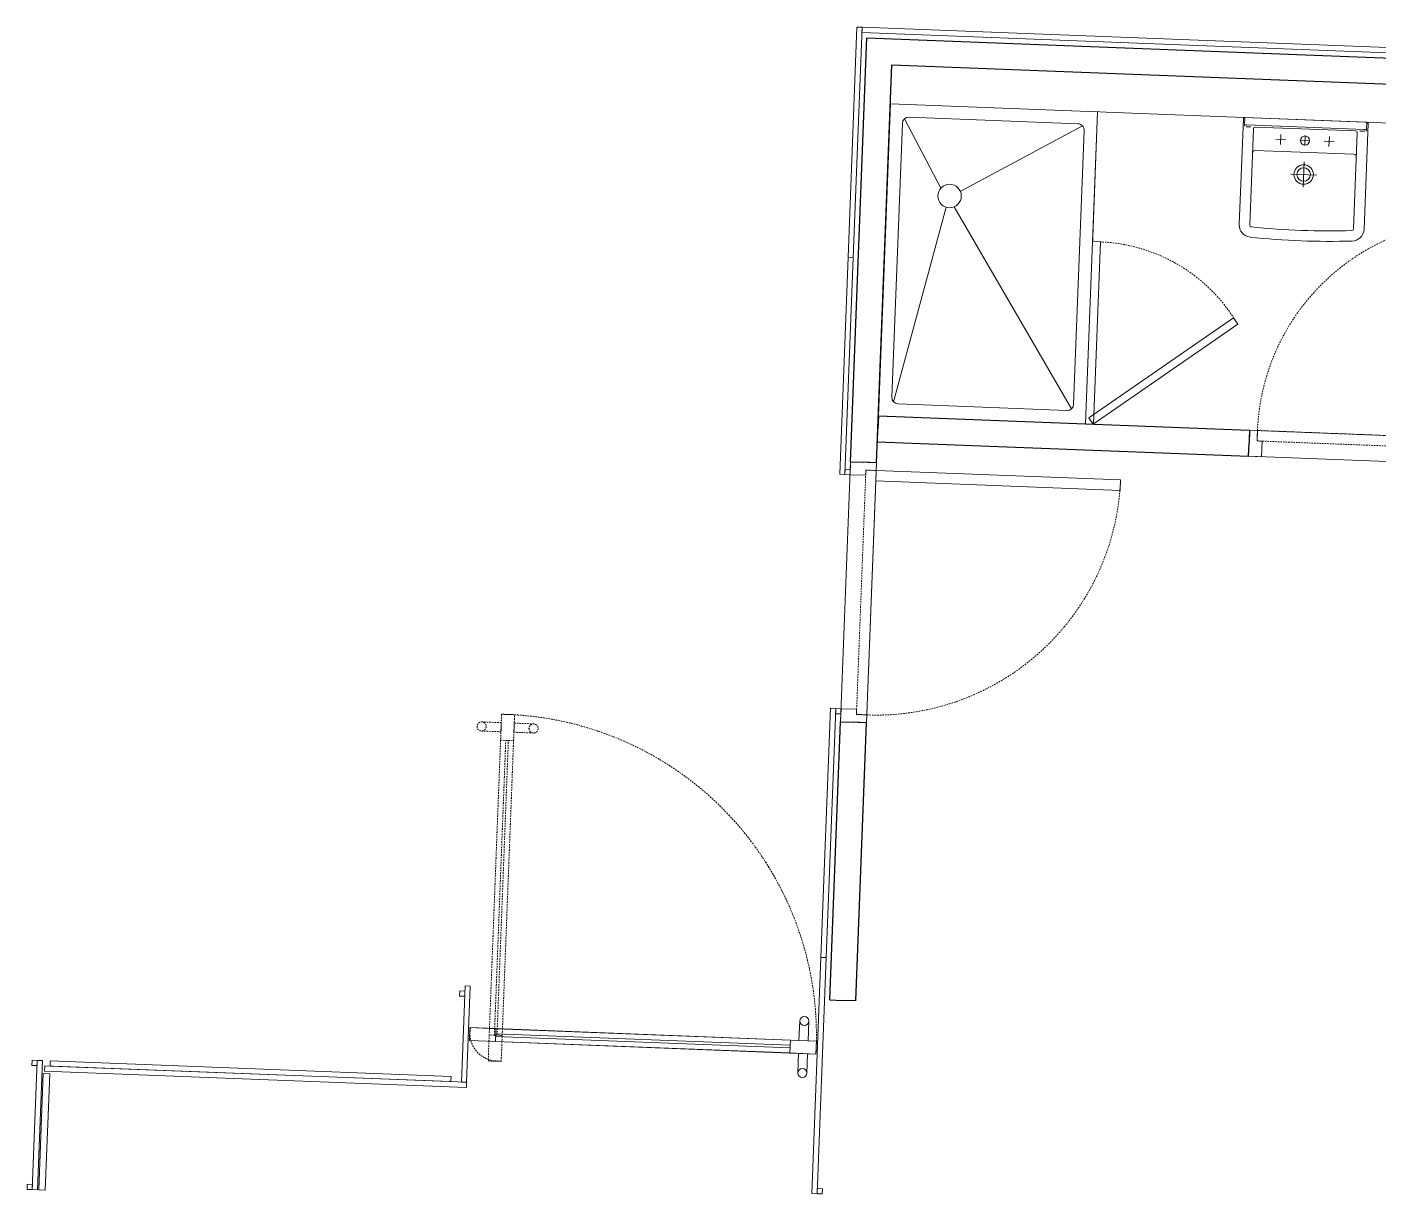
# Model space of a CAD drawing. Header units: millimetres. Extents: x 32078 to 83548, y -4690 to 56252.
# Drawn here: x 53054 to 58252, y 34234 to 38718 of the extents above; entities that cross this region are included whole.
import ezdxf

# ---------------------------------------------------------------- set-up
doc = ezdxf.new("R2010")
doc.units = ezdxf.units.MM
doc.header["$MEASUREMENT"] = 0
doc.linetypes.add('CENTER2', pattern=[11.25, 7.5, -1.25, 1.25, -1.25])
doc.linetypes.add('DGN Style 2', pattern=[10, 6, -4])
for name, color, linetype, lineweight in [('DOOR', 40, 'Continuous', 0), ('DOOR-FRAM', 40, 'Continuous', 0), ('DOOR-HEAD', 42, 'Continuous', 30), ('DOOR-LEAF', 40, 'Continuous', 0), ('DOOR-OPNG', 40, 'Continuous', 0), ('FIXT-JNRY-FULL', 6, 'Continuous', 0), ('FIXT-SNTY', 132, 'Continuous', 0), ('GLAZ', 4, 'Continuous', 0), ('PRTN-FULL', 6, 'Continuous', 30), ('STRC-STEL', 62, 'Continuous', 30), ('WALL-LNIG', 1, 'Continuous', 0)]:
    doc.layers.add(name, color=color, linetype=linetype, lineweight=lineweight)

# ---------------------------------------------------------------- blocks, each defined once
blk = doc.blocks.new('*U190')
at = {"color": 0, "lineweight": -2}
for p, q in [((-226.8, 237.9), (-227.9, 209.9)), ((-219.2, 209.6), (233.1, 192.1)), ((242.9, 219.8), (241.8, 191.8)), ((-202.9, 202), (-221.5, 202.7)), ((-193.4, 194.6), (-207.7, -174.4)), ((-186.2, 201.3), (199.6, 186.4)), ((206.3, 179.2), (192, -189.9)), ((216.3, 185.8), (234.9, 185.1)), ((193.1, 96.6), (-186.6, 111.3))]:
    blk.add_line(p, q, dxfattribs=at)
at = {"color": 0, "linetype": 'CENTER2', "lineweight": -2, "ltscale": 30}
for p, q in [((-88.9, 133.9), (-87.4, 172.5)), ((4.2, 130.3), (5.7, 169)), ((97.3, 126.7), (98.8, 165.4)), ((-68.8, 152.5), (-107.4, 154)), ((-14.3, 150.4), (24.3, 148.9)), ((78.8, 146.8), (117.4, 145.3)), ((1.8, 68.2), (-2, -30.2)), ((-50.7, 21), (49.2, 17.1))]:
    blk.add_line(p, q, dxfattribs=at)
at = {"color": 0, "lineweight": -2, "extrusion": (0, 0, -1), "flags": 128}
blk.add_lwpolyline([(-247.7, 214.6, -0.414214), (-242.9, 219.8), (226.8, 237.9, -0.414214), (232, 233.1), (247.7, -172.9, -0.395043), (205.6, -221.4, -0.034639), (-186.3, -236.6, -0.395043), (-232, -191.4), (-247.7, 214.6)], format="xyb", close=True, dxfattribs=at)
at = {"color": 0, "lineweight": -2, "extrusion": (0, 0, -1)}
blk.add_circle((-5, 149.6), 17.5, dxfattribs=at)
at = {"color": 0, "linetype": 'Continuous', "lineweight": -2, "extrusion": (0, 0, -1)}
for radius in [37.5, 26]:
    blk.add_circle((0.1, 19), radius, dxfattribs=at)
at = {"color": 0, "lineweight": -2}
for centre, radius, start, end in [((-220.7, 200.1), 9.63, 80.9509, 147.5896), ((-186.4, 194.3), 7, 87.7869, 177.7869), ((199.3, 179.4), 7, 357.7869, 87.7869), ((233.9, 182.5), 9.63, 27.9842, 94.6229), ((-187, 101.3), 10, 87.7869, 177.7869), ((192.7, 86.6), 10, 357.7869, 87.7869), ((-200.7, -174.7), 7, 177.7869, 264.0176), ((99.7, 2600.6), 2798.6, 263.8229, 271.7508), ((185, -189.6), 7, 271.5561, 357.7869)]:
    blk.add_arc(centre, radius, start, end, dxfattribs=at)
blk = doc.blocks.new('*U191')
at = {"layer": 'DOOR-FRAM', "color": 0, "lineweight": -2, "flags": 128}
for points in [[(-499.7, 501.6), (-399.8, 497.7), (-401, 467.7), (-440.9, 469.3), (-441.7, 449.3), (-501.7, 451.6), (-499.7, 501.6)], [(-538.3, -497.7), (-438.4, -501.6), (-437.3, -471.6), (-477.2, -470), (-476.5, -450.1), (-536.4, -447.7), (-538.3, -497.7)]]:
    blk.add_lwpolyline(points, close=True, dxfattribs=at)
at = {"layer": 'DOOR-HEAD', "color": 0, "lineweight": -2, "flags": 128}
blk.add_lwpolyline([(-399.8, 497.7), (-499.7, 501.6), (-538.3, -497.7), (-438.4, -501.6), (-399.8, 497.7)], close=True, dxfattribs=at)
at = {"layer": 'DOOR-LEAF', "color": 0, "lineweight": -2, "flags": 128}
blk.add_lwpolyline([(-401, 467.7), (538.3, 431.4), (536.8, 391.4), (-402.5, 427.7), (-401, 467.7)], close=True, dxfattribs=at)
at = {"layer": 'DOOR-OPNG', "color": 0, "linetype": 'DGN Style 2', "lineweight": -2, "flags": 128}
blk.add_lwpolyline([(-401, 467.7), (-437.3, -471.6), (-477.2, -470), (-440.9, 469.3), (-401, 467.7)], close=True, dxfattribs=at)
at = {"layer": 'DOOR-OPNG', "color": 0, "linetype": 'DGN Style 2', "lineweight": -2}
blk.add_arc((-401, 467.7), 940, 265.348, 357.7869, dxfattribs=at)
blk = doc.blocks.new('*U197')
at = {"color": 0, "linetype": 'ByBlock', "lineweight": -2}
for p, q in [((-260.3, 804.6), (-120.6, 538.4)), ((-45.4, 526.5), (424.3, 778.2)), ((-100.4, 465.8), (-302.3, -282.5)), ((-69.2, 467.3), (382.3, -309))]:
    blk.add_line(p, q, dxfattribs=at)
blk.add_wipeout([(-41.8, 507), (-41.7, 509.8), (-41.9, 512.6), (-42.2, 515.4), (-42.7, 518.2), (-43.4, 521), (-44.3, 523.7), (-45.3, 526.3), (-46.5, 528.9), (-47.8, 531.4), (-49.3, 533.8), (-51, 536.1), (-52.8, 538.2), (-54.7, 540.3), (-56.7, 542.3), (-58.9, 544.1), (-61.2, 545.8), (-63.5, 547.3), (-66, 548.7), (-68.6, 549.9), (-71.2, 551), (-73.9, 551.8), (-76.6, 552.6), (-79.4, 553.1), (-82.2, 553.5), (-85, 553.7), (-87.8, 553.7), (-90.6, 553.6), (-93.4, 553.2), (-96.2, 552.7), (-99, 552), (-101.7, 551.2), (-104.3, 550.2), (-106.9, 549), (-109.3, 547.6), (-111.7, 546.1), (-114, 544.5), (-116.2, 542.7), (-118.3, 540.8), (-120.3, 538.7), (-122.1, 536.6), (-123.8, 534.3), (-125.3, 531.9), (-126.7, 529.4), (-127.9, 526.9), (-129, 524.3), (-129.8, 521.6), (-130.6, 518.9), (-131.1, 516.1), (-131.5, 513.3), (-131.7, 510.5), (-131.7, 507.6), (-131.6, 504.8), (-131.2, 502), (-130.7, 499.2), (-130, 496.5), (-129.2, 493.8), (-128.1, 491.2), (-127, 488.6), (-125.6, 486.1), (-124.1, 483.7), (-122.5, 481.4), (-120.7, 479.2), (-118.8, 477.1), (-116.7, 475.2), (-114.6, 473.4), (-112.3, 471.7), (-109.9, 470.2), (-107.4, 468.8), (-104.9, 467.6), (-102.3, 466.5), (-99.6, 465.6), (-96.9, 464.9), (-94.1, 464.3), (-91.3, 464), (-88.5, 463.8), (-85.6, 463.7), (-82.8, 463.9), (-80, 464.2), (-77.2, 464.7), (-74.5, 465.4), (-71.8, 466.3), (-69.1, 467.3), (-66.6, 468.5), (-64.1, 469.8), (-61.7, 471.3), (-59.4, 473), (-57.2, 474.8), (-55.1, 476.7), (-53.2, 478.7), (-51.4, 480.9), (-49.7, 483.2), (-48.2, 485.5), (-46.8, 488), (-45.6, 490.6), (-44.5, 493.2), (-43.6, 495.9), (-42.9, 498.6), (-42.3, 501.4)], dxfattribs=at)
blk.add_circle((-86.7, 508.7), 45, dxfattribs=at)
blk = doc.blocks.new('*U198')
at = {"color": 0, "linetype": 'ByBlock', "lineweight": -2}
for p, q in [((-309, -264.6), (-268.3, 787.3)), ((-242.4, 811.3), (407, 786.2)), ((431, 760.2), (390.3, -291.6)), ((364.4, -315.6), (-285, -290.5))]:
    blk.add_line(p, q, dxfattribs=at)
at = {"color": 0, "linetype": 'ByBlock', "lineweight": -2, "extrusion": (0, 0, -1)}
for centre, start, end in [((243.3, 786.3), 2.2131, 92.2131), ((284, -265.5), 272.2131, 2.2131), ((-365.4, -290.6), 182.2131, 272.2131)]:
    blk.add_arc(centre, 25, start, end, dxfattribs=at)
at = {"color": 0, "linetype": 'ByBlock', "lineweight": -2}
blk.add_arc((406, 761.2), 25, 357.7869, 87.7869, dxfattribs=at)
blk = doc.blocks.new('*U196')
at = {"color": 0, "linetype": 'ByBlock', "lineweight": -2}
blk.add_blockref('*U197', (0, 0), dxfattribs=at)
blk.add_blockref('*U198', (0, 0), dxfattribs=at)
blk = doc.blocks.new('*U195')
at = {"color": 0, "linetype": 'ByBlock', "lineweight": -2, "extrusion": (0, 0, -1), "rotation": 4.426278310679337}
blk.add_blockref('*U196', (-37.8, -351.7), dxfattribs=at)
at = {"color": 0, "linetype": 'ByBlock', "lineweight": -2, "extrusion": (0, 0, -1), "flags": 128}
blk.add_lwpolyline([(-371.3, -714.9), (425.3, -684.1), (379, 515), (-417.6, 484.2), (-371.3, -714.9)], close=True, dxfattribs=at)
blk = doc.blocks.new('*U203')
at = {"layer": 'DOOR-FRAM', "color": 0, "lineweight": -2, "extrusion": (0, 0, -1), "flags": 128}
for points in [[(499.7, 501.6), (399.8, 497.7), (401, 467.7), (440.9, 469.3), (441.7, 449.3), (501.7, 451.6), (499.7, 501.6)], [(534.5, -397.8), (434.6, -401.6), (433.4, -371.7), (473.4, -370.1), (472.6, -350.1), (532.5, -347.8), (534.5, -397.8)]]:
    blk.add_lwpolyline(points, close=True, dxfattribs=at)
at = {"layer": 'DOOR-HEAD', "color": 0, "lineweight": -2, "extrusion": (0, 0, -1), "flags": 128}
blk.add_lwpolyline([(399.8, 497.7), (499.7, 501.6), (534.5, -397.8), (434.6, -401.6), (399.8, 497.7)], close=True, dxfattribs=at)
at = {"layer": 'DOOR-LEAF', "color": 0, "lineweight": -2, "extrusion": (0, 0, -1), "flags": 128}
blk.add_lwpolyline([(401, 467.7), (-438.4, 435.3), (-436.9, 395.3), (402.5, 427.7), (401, 467.7)], close=True, dxfattribs=at)
at = {"layer": 'DOOR-OPNG', "color": 0, "linetype": 'DGN Style 2', "lineweight": -2, "extrusion": (0, 0, -1), "flags": 128}
blk.add_lwpolyline([(401, 467.7), (433.4, -371.7), (473.4, -370.1), (440.9, 469.3), (401, 467.7)], close=True, dxfattribs=at)
at = {"layer": 'DOOR-OPNG', "color": 0, "linetype": 'DGN Style 2', "lineweight": -2}
blk.add_arc((-403, 469.9), 842.1, 265.2062, 357.645, dxfattribs=at)
blk = doc.blocks.new('*U249')
at = {"color": 0, "linetype": 'ByBlock', "lineweight": -2, "extrusion": (0, 0, -1), "flags": 128}
blk.add_lwpolyline([(-74.5, -120.7), (0.4, -117.8), (-0.9, -82.8), (-75.8, -85.7)], dxfattribs=at)
at = {"color": 0, "linetype": 'ByBlock', "lineweight": -2}
blk.add_wipeout([(92.7, -103.8), (92.6, -104.9), (92.4, -106), (92.2, -107.1), (91.9, -108.2), (91.6, -109.2), (91.2, -110.2), (90.7, -111.2), (90.2, -112.2), (89.6, -113.1), (88.9, -114), (88.2, -114.8), (87.5, -115.6), (86.6, -116.4), (85.8, -117.1), (84.9, -117.7), (84, -118.3), (83, -118.8), (82, -119.3), (81, -119.7), (79.9, -120), (78.9, -120.3), (77.8, -120.5), (76.7, -120.6), (75.6, -120.7), (74.5, -120.7), (73.4, -120.6), (72.3, -120.4), (71.2, -120.2), (70.2, -119.9), (69.1, -119.6), (68.1, -119.2), (67.1, -118.7), (66.2, -118.2), (65.2, -117.6), (64.3, -116.9), (63.5, -116.2), (62.7, -115.4), (62, -114.6), (61.3, -113.8), (60.6, -112.9), (60, -112), (59.5, -111), (59.1, -110), (58.7, -109), (58.3, -107.9), (58.1, -106.9), (57.9, -105.8), (57.7, -104.7), (57.7, -103.6), (57.7, -102.5), (57.8, -101.4), (57.9, -100.3), (58.1, -99.2), (58.4, -98.2), (58.7, -97.1), (59.2, -96.1), (59.6, -95.1), (60.2, -94.1), (60.8, -93.2), (61.4, -92.3), (62.1, -91.5), (62.9, -90.7), (63.7, -90), (64.5, -89.3), (65.4, -88.6), (66.4, -88), (67.3, -87.5), (68.3, -87.1), (69.4, -86.7), (70.4, -86.3), (71.5, -86.1), (72.6, -85.9), (73.6, -85.7), (74.7, -85.7), (75.8, -85.7), (76.9, -85.8), (78, -85.9), (79.1, -86.1), (80.2, -86.4), (81.2, -86.7), (82.2, -87.2), (83.2, -87.6), (84.2, -88.2), (85.1, -88.8), (86, -89.4), (86.8, -90.1), (87.6, -90.9), (88.4, -91.7), (89.1, -92.5), (89.7, -93.4), (90.3, -94.4), (90.8, -95.3), (91.3, -96.3), (91.7, -97.4), (92, -98.4), (92.3, -99.5), (92.5, -100.6), (92.6, -101.6)], dxfattribs=at)
at = {"color": 0, "linetype": 'ByBlock', "lineweight": -2, "extrusion": (0, 0, -1)}
blk.add_circle((-75.2, -103.2), 17.5, dxfattribs=at)
blk = doc.blocks.new('*U250')
at = {"color": 0, "linetype": 'ByBlock', "lineweight": -2, "flags": 128}
blk.add_lwpolyline([(-25.4, -116.8), (-100.4, -113.9), (-99, -78.9), (-24.1, -81.8)], dxfattribs=at)
at = {"color": 0, "linetype": 'ByBlock', "lineweight": -2}
blk.add_wipeout([(-7.3, -100), (-7.3, -98.9), (-7.3, -97.8), (-7.5, -96.7), (-7.7, -95.6), (-7.9, -94.5), (-8.3, -93.5), (-8.7, -92.5), (-9.1, -91.5), (-9.6, -90.5), (-10.2, -89.6), (-10.9, -88.7), (-11.6, -87.8), (-12.3, -87), (-13.1, -86.3), (-13.9, -85.6), (-14.8, -84.9), (-15.7, -84.3), (-16.7, -83.8), (-17.7, -83.3), (-18.7, -82.9), (-19.8, -82.5), (-20.8, -82.3), (-21.9, -82), (-23, -81.9), (-24.1, -81.8), (-25.2, -81.8), (-26.3, -81.9), (-27.4, -82), (-28.5, -82.2), (-29.5, -82.5), (-30.6, -82.8), (-31.6, -83.2), (-32.6, -83.7), (-33.6, -84.2), (-34.5, -84.8), (-35.4, -85.4), (-36.2, -86.1), (-37, -86.8), (-37.8, -87.6), (-38.5, -88.5), (-39.2, -89.4), (-39.8, -90.3), (-40.3, -91.2), (-40.8, -92.2), (-41.2, -93.3), (-41.5, -94.3), (-41.8, -95.4), (-42, -96.4), (-42.2, -97.5), (-42.3, -98.6), (-42.3, -99.7), (-42.2, -100.8), (-42.1, -101.9), (-41.9, -103), (-41.6, -104.1), (-41.3, -105.1), (-40.9, -106.1), (-40.4, -107.1), (-39.9, -108.1), (-39.3, -109), (-38.7, -109.9), (-38, -110.8), (-37.2, -111.6), (-36.4, -112.3), (-35.6, -113.1), (-34.7, -113.7), (-33.8, -114.3), (-32.8, -114.8), (-31.8, -115.3), (-30.8, -115.7), (-29.8, -116.1), (-28.7, -116.4), (-27.6, -116.6), (-26.5, -116.7), (-25.4, -116.8), (-24.3, -116.8), (-23.2, -116.7), (-22.2, -116.6), (-21.1, -116.4), (-20, -116.1), (-19, -115.8), (-17.9, -115.4), (-16.9, -115), (-16, -114.4), (-15, -113.8), (-14.1, -113.2), (-13.3, -112.5), (-12.5, -111.8), (-11.7, -111), (-11, -110.1), (-10.4, -109.2), (-9.8, -108.3), (-9.2, -107.4), (-8.8, -106.4), (-8.3, -105.3), (-8, -104.3), (-7.7, -103.2), (-7.5, -102.2)], dxfattribs=at)
blk.add_circle((-24.8, -99.3), 17.5, dxfattribs=at)
blk = doc.blocks.new('*U248')
at = {"layer": 'DOOR', "color": 0, "linetype": 'ByBlock', "lineweight": -2}
for p, q in [((544.3, 80.7), (-588.3, 124.6)), ((-590.2, 74.6), (542.3, 30.8))]:
    blk.add_line(p, q, dxfattribs=at)
at = {"layer": 'DOOR', "color": 0, "linetype": 'ByBlock', "lineweight": -2, "flags": 128}
blk.add_lwpolyline([(-588.3, 124.6), (-688.2, 128.4), (-690.1, 78.5), (-590.2, 74.6), (-588.3, 124.6)], close=True, dxfattribs=at)
at = {"layer": 'GLAZ', "color": 0, "linetype": 'ByBlock', "lineweight": -2, "flags": 128}
blk.add_lwpolyline([(-589.1, 104.6), (543.5, 60.8), (543.1, 50.8), (-589.4, 94.6), (-589.1, 104.6)], close=True, dxfattribs=at)
at = {"layer": 'DOOR', "color": 0, "linetype": 'ByBlock', "lineweight": -2, "extrusion": (0, 0, -1), "rotation": 94.43021704801916}
blk.add_blockref('*U249', (-694.2, 70.8), dxfattribs=at)
at = {"layer": 'DOOR', "color": 0, "linetype": 'ByBlock', "lineweight": -2, "rotation": 269.9960612626599}
blk.add_blockref('*U250', (688.7, -70.9), dxfattribs=at)
at = {"layer": 'DOOR', "color": 0, "linetype": 'ByBlock', "lineweight": -2, "flags": 128}
blk.add_lwpolyline([(644.2, 76.9), (544.3, 80.7), (542.3, 30.8), (642.3, 26.9), (644.2, 76.9)], close=True, dxfattribs=at)
blk = doc.blocks.new('*U252')
at = {"color": 0, "linetype": 'ByBlock', "lineweight": -2, "extrusion": (0, 0, -1), "flags": 128}
blk.add_lwpolyline([(-22.6, -168.7), (52.3, -165.8), (51, -130.8), (-24, -133.7)], dxfattribs=at)
at = {"color": 0, "linetype": 'ByBlock', "lineweight": -2}
blk.add_wipeout([(40.8, -151.9), (40.7, -153), (40.5, -154.1), (40.3, -155.1), (40, -156.2), (39.7, -157.2), (39.3, -158.3), (38.8, -159.3), (38.3, -160.2), (37.7, -161.1), (37, -162), (36.3, -162.9), (35.6, -163.7), (34.8, -164.4), (33.9, -165.1), (33, -165.7), (32.1, -166.3), (31.1, -166.8), (30.1, -167.3), (29.1, -167.7), (28, -168), (27, -168.3), (25.9, -168.5), (24.8, -168.6), (23.7, -168.7), (22.6, -168.7), (21.5, -168.6), (20.4, -168.5), (19.3, -168.3), (18.3, -168), (17.2, -167.6), (16.2, -167.2), (15.2, -166.7), (14.3, -166.2), (13.3, -165.6), (12.5, -165), (11.6, -164.2), (10.8, -163.5), (10.1, -162.7), (9.4, -161.8), (8.7, -160.9), (8.2, -160), (7.6, -159), (7.2, -158), (6.8, -157), (6.4, -156), (6.2, -154.9), (6, -153.8), (5.8, -152.7), (5.8, -151.6), (5.8, -150.5), (5.9, -149.4), (6, -148.3), (6.2, -147.3), (6.5, -146.2), (6.9, -145.2), (7.3, -144.1), (7.7, -143.1), (8.3, -142.2), (8.9, -141.3), (9.5, -140.4), (10.2, -139.5), (11, -138.7), (11.8, -138), (12.7, -137.3), (13.5, -136.7), (14.5, -136.1), (15.4, -135.6), (16.4, -135.1), (17.5, -134.7), (18.5, -134.4), (19.6, -134.1), (20.7, -133.9), (21.8, -133.8), (22.9, -133.7), (24, -133.7), (25.1, -133.8), (26.1, -133.9), (27.2, -134.1), (28.3, -134.4), (29.3, -134.8), (30.3, -135.2), (31.3, -135.7), (32.3, -136.2), (33.2, -136.8), (34.1, -137.5), (34.9, -138.2), (35.7, -138.9), (36.5, -139.7), (37.2, -140.6), (37.8, -141.5), (38.4, -142.4), (38.9, -143.4), (39.4, -144.4), (39.8, -145.4), (40.1, -146.4), (40.4, -147.5), (40.6, -148.6), (40.7, -149.7)], dxfattribs=at)
at = {"color": 0, "linetype": 'ByBlock', "lineweight": -2, "extrusion": (0, 0, -1)}
blk.add_circle((-23.3, -151.2), 17.5, dxfattribs=at)
blk = doc.blocks.new('*U253')
at = {"color": 0, "linetype": 'ByBlock', "lineweight": -2, "flags": 128}
blk.add_lwpolyline([(22.6, -168.7), (-52.4, -165.8), (-51, -130.8), (23.9, -133.7)], dxfattribs=at)
at = {"color": 0, "linetype": 'ByBlock', "lineweight": -2}
blk.add_wipeout([(40.8, -151.9), (40.8, -150.8), (40.7, -149.7), (40.6, -148.6), (40.4, -147.5), (40.1, -146.4), (39.8, -145.4), (39.4, -144.4), (38.9, -143.4), (38.4, -142.4), (37.8, -141.5), (37.2, -140.6), (36.5, -139.7), (35.7, -138.9), (34.9, -138.2), (34.1, -137.4), (33.2, -136.8), (32.3, -136.2), (31.3, -135.7), (30.3, -135.2), (29.3, -134.8), (28.3, -134.4), (27.2, -134.1), (26.1, -133.9), (25, -133.8), (23.9, -133.7), (22.8, -133.7), (21.7, -133.8), (20.7, -133.9), (19.6, -134.1), (18.5, -134.4), (17.5, -134.7), (16.4, -135.1), (15.4, -135.6), (14.5, -136.1), (13.5, -136.7), (12.6, -137.3), (11.8, -138), (11, -138.7), (10.2, -139.5), (9.5, -140.4), (8.9, -141.3), (8.3, -142.2), (7.7, -143.1), (7.3, -144.1), (6.8, -145.2), (6.5, -146.2), (6.2, -147.3), (6, -148.3), (5.9, -149.4), (5.8, -150.5), (5.8, -151.6), (5.8, -152.7), (6, -153.8), (6.2, -154.9), (6.4, -156), (6.8, -157), (7.2, -158), (7.6, -159), (8.1, -160), (8.7, -160.9), (9.4, -161.8), (10.1, -162.7), (10.8, -163.5), (11.6, -164.2), (12.4, -164.9), (13.3, -165.6), (14.2, -166.2), (15.2, -166.7), (16.2, -167.2), (17.2, -167.6), (18.3, -168), (19.3, -168.3), (20.4, -168.5), (21.5, -168.6), (22.6, -168.7), (23.7, -168.7), (24.8, -168.6), (25.9, -168.5), (27, -168.3), (28, -168), (29.1, -167.7), (30.1, -167.3), (31.1, -166.8), (32.1, -166.3), (33, -165.7), (33.9, -165.1), (34.7, -164.4), (35.5, -163.7), (36.3, -162.9), (37, -162), (37.7, -161.1), (38.3, -160.2), (38.8, -159.3), (39.3, -158.3), (39.7, -157.2), (40, -156.2), (40.3, -155.1), (40.5, -154.1)], dxfattribs=at)
blk.add_circle((23.3, -151.2), 17.5, dxfattribs=at)
blk = doc.blocks.new('*U251')
at = {"layer": 'DOOR', "color": 0, "linetype": 'ByBlock', "lineweight": -2}
for p, q in [((492.4, 32.7), (-640.2, 76.5)), ((-642.1, 26.6), (490.4, -17.2))]:
    blk.add_line(p, q, dxfattribs=at)
at = {"layer": 'DOOR', "color": 0, "linetype": 'ByBlock', "lineweight": -2, "flags": 128}
blk.add_lwpolyline([(-640.2, 76.5), (-740.1, 80.4), (-742, 30.5), (-642.1, 26.6), (-640.2, 76.5)], close=True, dxfattribs=at)
at = {"layer": 'GLAZ', "color": 0, "linetype": 'ByBlock', "lineweight": -2, "flags": 128}
blk.add_lwpolyline([(-641, 56.6), (491.6, 12.7), (491.2, 2.8), (-641.3, 46.6), (-641, 56.6)], close=True, dxfattribs=at)
at = {"layer": 'DOOR', "color": 0, "linetype": 'ByBlock', "lineweight": -2, "extrusion": (0, 0, -1), "rotation": 94.43021704801919}
blk.add_blockref('*U252', (-694.2, 70.8), dxfattribs=at)
at = {"layer": 'DOOR', "color": 0, "linetype": 'ByBlock', "lineweight": -2, "rotation": 269.9960612626599}
blk.add_blockref('*U253', (688.7, -70.9), dxfattribs=at)
at = {"layer": 'DOOR', "color": 0, "linetype": 'ByBlock', "lineweight": -2, "flags": 128}
blk.add_lwpolyline([(592.3, 28.8), (492.4, 32.7), (490.4, -17.2), (590.4, -21.1), (592.3, 28.8)], close=True, dxfattribs=at)
blk = doc.blocks.new('*U247')
at = {"layer": 'DOOR', "color": 0, "linetype": 'DGN Style 2', "lineweight": -2}
blk.add_blockref('*U248', (8.1, 541.6), dxfattribs=at)
at = {"layer": 'DOOR', "color": 0, "lineweight": -2, "rotation": 269.9999999999939}
blk.add_blockref('*U251', (-632.7, 0), dxfattribs=at)
at = {"layer": 'DOOR-OPNG', "color": 0, "linetype": 'DGN Style 2', "lineweight": -2}
for centre, radius, start, end in [((-574.2, 633.7), 106.6, 78.1964, 187.3726), ((-582.9, 643.1), 1235.2, 266.7095, 358.8569)]:
    blk.add_arc(centre, radius, start, end, dxfattribs=at)
blk = doc.blocks.new('*U256')
at = {"color": 0, "linetype": 'ByBlock', "lineweight": -2, "extrusion": (0, 0, -1), "flags": 128}
blk.add_lwpolyline([(-74.5, -120.7), (0.4, -117.8), (-0.9, -82.8), (-75.9, -85.7)], dxfattribs=at)
at = {"color": 0, "linetype": 'ByBlock', "lineweight": -2}
blk.add_wipeout([(92.7, -103.8), (92.6, -104.9), (92.4, -106), (92.2, -107.1), (91.9, -108.2), (91.6, -109.2), (91.2, -110.2), (90.7, -111.2), (90.2, -112.2), (89.6, -113.1), (88.9, -114), (88.2, -114.8), (87.5, -115.6), (86.7, -116.4), (85.8, -117.1), (84.9, -117.7), (84, -118.3), (83, -118.8), (82, -119.3), (81, -119.7), (79.9, -120), (78.9, -120.3), (77.8, -120.5), (76.7, -120.6), (75.6, -120.7), (74.5, -120.7), (73.4, -120.6), (72.3, -120.4), (71.2, -120.2), (70.2, -119.9), (69.1, -119.6), (68.1, -119.2), (67.1, -118.7), (66.2, -118.2), (65.2, -117.6), (64.3, -116.9), (63.5, -116.2), (62.7, -115.5), (62, -114.6), (61.3, -113.8), (60.6, -112.9), (60, -112), (59.5, -111), (59.1, -110), (58.7, -109), (58.3, -107.9), (58.1, -106.9), (57.9, -105.8), (57.7, -104.7), (57.7, -103.6), (57.7, -102.5), (57.8, -101.4), (57.9, -100.3), (58.1, -99.2), (58.4, -98.2), (58.8, -97.1), (59.2, -96.1), (59.6, -95.1), (60.2, -94.2), (60.8, -93.2), (61.4, -92.3), (62.1, -91.5), (62.9, -90.7), (63.7, -90), (64.5, -89.3), (65.4, -88.6), (66.4, -88), (67.3, -87.5), (68.3, -87.1), (69.4, -86.7), (70.4, -86.3), (71.5, -86.1), (72.6, -85.9), (73.7, -85.7), (74.8, -85.7), (75.9, -85.7), (76.9, -85.8), (78, -85.9), (79.1, -86.1), (80.2, -86.4), (81.2, -86.7), (82.2, -87.2), (83.2, -87.6), (84.2, -88.2), (85.1, -88.8), (86, -89.4), (86.8, -90.1), (87.6, -90.9), (88.4, -91.7), (89.1, -92.5), (89.7, -93.4), (90.3, -94.4), (90.8, -95.3), (91.3, -96.3), (91.7, -97.4), (92, -98.4), (92.3, -99.5), (92.5, -100.6), (92.6, -101.6)], dxfattribs=at)
at = {"color": 0, "linetype": 'ByBlock', "lineweight": -2, "extrusion": (0, 0, -1)}
blk.add_circle((-75.2, -103.2), 17.5, dxfattribs=at)
blk = doc.blocks.new('*U257')
at = {"color": 0, "linetype": 'ByBlock', "lineweight": -2, "flags": 128}
blk.add_lwpolyline([(-25.4, -116.8), (-100.4, -113.9), (-99, -78.9), (-24.1, -81.8)], dxfattribs=at)
at = {"color": 0, "linetype": 'ByBlock', "lineweight": -2}
blk.add_wipeout([(-7.3, -100), (-7.3, -98.9), (-7.3, -97.8), (-7.5, -96.7), (-7.7, -95.6), (-7.9, -94.5), (-8.3, -93.5), (-8.7, -92.5), (-9.1, -91.5), (-9.6, -90.5), (-10.2, -89.6), (-10.9, -88.7), (-11.6, -87.8), (-12.3, -87), (-13.1, -86.3), (-13.9, -85.6), (-14.8, -84.9), (-15.8, -84.3), (-16.7, -83.8), (-17.7, -83.3), (-18.7, -82.9), (-19.8, -82.5), (-20.8, -82.3), (-21.9, -82), (-23, -81.9), (-24.1, -81.8), (-25.2, -81.8), (-26.3, -81.9), (-27.4, -82), (-28.5, -82.2), (-29.5, -82.5), (-30.6, -82.8), (-31.6, -83.2), (-32.6, -83.7), (-33.6, -84.2), (-34.5, -84.8), (-35.4, -85.4), (-36.2, -86.1), (-37.1, -86.8), (-37.8, -87.6), (-38.5, -88.5), (-39.2, -89.4), (-39.8, -90.3), (-40.3, -91.2), (-40.8, -92.2), (-41.2, -93.3), (-41.5, -94.3), (-41.8, -95.4), (-42, -96.4), (-42.2, -97.5), (-42.3, -98.6), (-42.3, -99.7), (-42.2, -100.8), (-42.1, -101.9), (-41.9, -103), (-41.6, -104.1), (-41.3, -105.1), (-40.9, -106.1), (-40.4, -107.1), (-39.9, -108.1), (-39.3, -109), (-38.7, -109.9), (-38, -110.8), (-37.2, -111.6), (-36.4, -112.3), (-35.6, -113.1), (-34.7, -113.7), (-33.8, -114.3), (-32.8, -114.8), (-31.8, -115.3), (-30.8, -115.7), (-29.8, -116.1), (-28.7, -116.4), (-27.6, -116.6), (-26.5, -116.7), (-25.4, -116.8), (-24.3, -116.8), (-23.2, -116.7), (-22.2, -116.6), (-21.1, -116.4), (-20, -116.1), (-19, -115.8), (-17.9, -115.4), (-16.9, -115), (-16, -114.4), (-15, -113.9), (-14.1, -113.2), (-13.3, -112.5), (-12.5, -111.8), (-11.7, -111), (-11, -110.1), (-10.4, -109.2), (-9.8, -108.3), (-9.2, -107.4), (-8.8, -106.4), (-8.3, -105.4), (-8, -104.3), (-7.7, -103.2), (-7.5, -102.2)], dxfattribs=at)
blk.add_circle((-24.8, -99.3), 17.5, dxfattribs=at)
blk = doc.blocks.new('*U255')
at = {"layer": 'DOOR', "color": 0, "linetype": 'ByBlock', "lineweight": -2}
for p, q in [((544.3, 80.7), (-588.3, 124.6)), ((-590.2, 74.6), (542.3, 30.8))]:
    blk.add_line(p, q, dxfattribs=at)
at = {"layer": 'DOOR', "color": 0, "linetype": 'ByBlock', "lineweight": -2, "flags": 128}
blk.add_lwpolyline([(-588.3, 124.6), (-688.2, 128.4), (-690.2, 78.5), (-590.2, 74.6), (-588.3, 124.6)], close=True, dxfattribs=at)
at = {"layer": 'GLAZ', "color": 0, "linetype": 'ByBlock', "lineweight": -2, "flags": 128}
blk.add_lwpolyline([(-589.1, 104.6), (543.5, 60.8), (543.1, 50.8), (-589.5, 94.6), (-589.1, 104.6)], close=True, dxfattribs=at)
at = {"layer": 'DOOR', "color": 0, "linetype": 'ByBlock', "lineweight": -2, "extrusion": (0, 0, -1), "rotation": 94.43021704801916}
blk.add_blockref('*U256', (-694.2, 70.8), dxfattribs=at)
at = {"layer": 'DOOR', "color": 0, "linetype": 'ByBlock', "lineweight": -2, "rotation": 269.9960612626599}
blk.add_blockref('*U257', (688.7, -70.9), dxfattribs=at)
at = {"layer": 'DOOR', "color": 0, "linetype": 'ByBlock', "lineweight": -2, "flags": 128}
blk.add_lwpolyline([(644.2, 76.9), (544.3, 80.7), (542.3, 30.8), (642.3, 26.9), (644.2, 76.9)], close=True, dxfattribs=at)
blk = doc.blocks.new('*U259')
at = {"color": 0, "linetype": 'ByBlock', "lineweight": -2, "extrusion": (0, 0, -1), "flags": 128}
blk.add_lwpolyline([(-22.6, -168.7), (52.3, -165.8), (51, -130.8), (-24, -133.7)], dxfattribs=at)
at = {"color": 0, "linetype": 'ByBlock', "lineweight": -2}
blk.add_wipeout([(40.8, -151.9), (40.7, -153), (40.5, -154.1), (40.3, -155.1), (40, -156.2), (39.7, -157.2), (39.3, -158.3), (38.8, -159.3), (38.3, -160.2), (37.7, -161.1), (37, -162), (36.3, -162.9), (35.6, -163.7), (34.8, -164.4), (33.9, -165.1), (33, -165.7), (32.1, -166.3), (31.1, -166.8), (30.1, -167.3), (29.1, -167.7), (28, -168), (27, -168.3), (25.9, -168.5), (24.8, -168.6), (23.7, -168.7), (22.6, -168.7), (21.5, -168.6), (20.4, -168.5), (19.3, -168.3), (18.3, -168), (17.2, -167.6), (16.2, -167.2), (15.2, -166.7), (14.3, -166.2), (13.3, -165.6), (12.5, -165), (11.6, -164.2), (10.8, -163.5), (10.1, -162.7), (9.4, -161.8), (8.7, -160.9), (8.2, -160), (7.6, -159), (7.2, -158), (6.8, -157), (6.4, -156), (6.2, -154.9), (6, -153.8), (5.8, -152.7), (5.8, -151.6), (5.8, -150.5), (5.9, -149.4), (6, -148.3), (6.2, -147.3), (6.5, -146.2), (6.9, -145.2), (7.3, -144.1), (7.7, -143.1), (8.3, -142.2), (8.9, -141.3), (9.5, -140.4), (10.2, -139.5), (11, -138.7), (11.8, -138), (12.7, -137.3), (13.5, -136.7), (14.5, -136.1), (15.4, -135.6), (16.4, -135.1), (17.5, -134.7), (18.5, -134.4), (19.6, -134.1), (20.7, -133.9), (21.8, -133.8), (22.9, -133.7), (24, -133.7), (25.1, -133.8), (26.1, -133.9), (27.2, -134.1), (28.3, -134.4), (29.3, -134.8), (30.3, -135.2), (31.3, -135.7), (32.3, -136.2), (33.2, -136.8), (34.1, -137.5), (34.9, -138.2), (35.7, -138.9), (36.5, -139.7), (37.2, -140.6), (37.8, -141.5), (38.4, -142.4), (38.9, -143.4), (39.4, -144.4), (39.8, -145.4), (40.1, -146.4), (40.4, -147.5), (40.6, -148.6), (40.7, -149.7)], dxfattribs=at)
at = {"color": 0, "linetype": 'ByBlock', "lineweight": -2, "extrusion": (0, 0, -1)}
blk.add_circle((-23.3, -151.2), 17.5, dxfattribs=at)
blk = doc.blocks.new('*U260')
at = {"color": 0, "linetype": 'ByBlock', "lineweight": -2, "flags": 128}
blk.add_lwpolyline([(22.6, -168.7), (-52.4, -165.8), (-51, -130.8), (23.9, -133.7)], dxfattribs=at)
at = {"color": 0, "linetype": 'ByBlock', "lineweight": -2}
blk.add_wipeout([(40.8, -151.9), (40.8, -150.8), (40.7, -149.7), (40.6, -148.6), (40.4, -147.5), (40.1, -146.4), (39.8, -145.4), (39.4, -144.4), (38.9, -143.4), (38.4, -142.4), (37.8, -141.5), (37.2, -140.6), (36.5, -139.7), (35.7, -138.9), (34.9, -138.2), (34.1, -137.4), (33.2, -136.8), (32.3, -136.2), (31.3, -135.7), (30.3, -135.2), (29.3, -134.8), (28.3, -134.4), (27.2, -134.1), (26.1, -133.9), (25, -133.8), (23.9, -133.7), (22.8, -133.7), (21.7, -133.8), (20.7, -133.9), (19.6, -134.1), (18.5, -134.4), (17.5, -134.7), (16.4, -135.1), (15.4, -135.6), (14.5, -136.1), (13.5, -136.7), (12.6, -137.3), (11.8, -138), (11, -138.7), (10.2, -139.5), (9.5, -140.4), (8.9, -141.3), (8.3, -142.2), (7.7, -143.1), (7.3, -144.1), (6.8, -145.2), (6.5, -146.2), (6.2, -147.3), (6, -148.3), (5.9, -149.4), (5.8, -150.5), (5.8, -151.6), (5.8, -152.7), (6, -153.8), (6.2, -154.9), (6.4, -156), (6.8, -157), (7.2, -158), (7.6, -159), (8.1, -160), (8.7, -160.9), (9.4, -161.8), (10.1, -162.7), (10.8, -163.5), (11.6, -164.2), (12.4, -164.9), (13.3, -165.6), (14.2, -166.2), (15.2, -166.7), (16.2, -167.2), (17.2, -167.6), (18.3, -168), (19.3, -168.3), (20.4, -168.5), (21.5, -168.6), (22.6, -168.7), (23.7, -168.7), (24.8, -168.6), (25.9, -168.5), (27, -168.3), (28, -168), (29.1, -167.7), (30.1, -167.3), (31.1, -166.8), (32.1, -166.3), (33, -165.7), (33.9, -165.1), (34.7, -164.4), (35.5, -163.7), (36.3, -162.9), (37, -162), (37.7, -161.1), (38.3, -160.2), (38.8, -159.3), (39.3, -158.3), (39.7, -157.2), (40, -156.2), (40.3, -155.1), (40.5, -154.1)], dxfattribs=at)
blk.add_circle((23.3, -151.2), 17.5, dxfattribs=at)
blk = doc.blocks.new('*U258')
at = {"layer": 'DOOR', "color": 0, "linetype": 'ByBlock', "lineweight": -2}
for p, q in [((492.4, 32.7), (-640.2, 76.5)), ((-642.1, 26.6), (490.4, -17.2))]:
    blk.add_line(p, q, dxfattribs=at)
at = {"layer": 'DOOR', "color": 0, "linetype": 'ByBlock', "lineweight": -2, "flags": 128}
blk.add_lwpolyline([(-640.2, 76.5), (-740.1, 80.4), (-742, 30.5), (-642.1, 26.6), (-640.2, 76.5)], close=True, dxfattribs=at)
at = {"layer": 'GLAZ', "color": 0, "linetype": 'ByBlock', "lineweight": -2, "flags": 128}
blk.add_lwpolyline([(-641, 56.6), (491.6, 12.7), (491.2, 2.8), (-641.3, 46.6), (-641, 56.6)], close=True, dxfattribs=at)
at = {"layer": 'DOOR', "color": 0, "linetype": 'ByBlock', "lineweight": -2, "extrusion": (0, 0, -1), "rotation": 94.43021704801919}
blk.add_blockref('*U259', (-694.2, 70.8), dxfattribs=at)
at = {"layer": 'DOOR', "color": 0, "linetype": 'ByBlock', "lineweight": -2, "rotation": 269.9960612626599}
blk.add_blockref('*U260', (688.7, -70.9), dxfattribs=at)
at = {"layer": 'DOOR', "color": 0, "linetype": 'ByBlock', "lineweight": -2, "flags": 128}
blk.add_lwpolyline([(592.3, 28.8), (492.4, 32.7), (490.4, -17.2), (590.4, -21.1), (592.3, 28.8)], close=True, dxfattribs=at)
blk = doc.blocks.new('*U254')
at = {"layer": 'DOOR', "color": 0, "linetype": 'DGN Style 2', "lineweight": -2}
blk.add_blockref('*U255', (8.1, 541.6), dxfattribs=at)
at = {"layer": 'DOOR', "color": 0, "lineweight": -2, "rotation": 269.9999999999939}
blk.add_blockref('*U258', (-632.7, 0), dxfattribs=at)
at = {"layer": 'DOOR-OPNG', "color": 0, "linetype": 'DGN Style 2', "lineweight": -2}
for centre, radius, start, end in [((-574.2, 633.7), 106.6, 78.1947, 187.3709), ((-582.9, 643.1), 1235.2, 266.7096, 358.8571)]:
    blk.add_arc(centre, radius, start, end, dxfattribs=at)

msp = doc.modelspace()

# ---------------------------------------------------------------- linework, layer by layer
at = {"layer": 'PRTN-FULL'}
for p, q in [((56220.5, 37047.8), (56283.4, 38676.6)), ((56320.4, 37043.9), (56379.5, 38572.8)), ((56327.4, 37223.8), (56325.4, 37173.8)), ((56327.4, 37223.8), (57755.1, 37168.6)), ((56323.5, 37123.8), (56325.4, 37173.8)), ((56323.5, 37123.8), (57751.2, 37068.7)), ((57755.1, 37168.6), (57753.1, 37118.6)), ((57751.2, 37068.7), (57753.1, 37118.6)), ((56220.5, 37047.8), (56270.4, 37045.8)), ((56320.4, 37043.9), (56270.4, 37045.8)), ((56140.4, 34979.3), (56181.9, 36048.5)), ((56181.9, 36048.5), (56231.8, 36046.6)), ((56281.8, 36044.6), (56231.8, 36046.6)), ((56140.4, 34979.3), (56190.4, 34977.4))]:
    msp.add_line(p, q, dxfattribs=at)
at = {"layer": 'WALL-LNIG', "flags": 128}
for points in [[(56245, 38718.1), (56265, 38717.3), (56230.8, 37833), (56210.8, 37833.7), (56245, 38718.1)], [(56210.8, 37833.7), (56230.8, 37833), (56198.6, 36998.6), (56178.6, 36999.4), (56210.8, 37833.7)], [(56199.3, 37018.6), (56219.3, 37017.8), (56218.6, 36997.8), (56198.6, 36998.6), (56199.3, 37018.6)], [(56143.7, 36100), (56163.7, 36099.3), (56126.7, 35141.8), (56106.7, 35142.6), (56143.7, 36100)], [(56163.7, 36099.3), (56183.7, 36098.5), (56182.9, 36078.5), (56162.9, 36079.3), (56163.7, 36099.3)], [(56106.7, 35142.6), (56126.7, 35141.8), (56091.6, 34234.4), (56071.6, 34235.1), (56106.7, 35142.6)], [(54716.5, 34994.3), (54736.5, 34993.5), (54737.3, 35013.5), (54717.3, 35014.3), (54716.5, 34994.3)], [(54738.1, 35033.5), (54758.1, 35032.7), (54743.8, 34663), (54723.8, 34663.8), (54738.1, 35033.5)], [(53092.8, 34746.8), (53072.8, 34747.6), (53072, 34727.6), (53092, 34726.8), (53092.8, 34746.8)], [(53092.8, 34746.8), (53112.7, 34746.1), (53093.6, 34249.8), (53073.6, 34250.5), (53092.8, 34746.8)], [(53141.9, 34724.9), (53142.7, 34744.9), (54684.6, 34685.3), (54683.8, 34665.3), (53141.9, 34724.9)], [(53121.2, 34705.7), (53122, 34725.7), (54743.8, 34663), (54743, 34643), (53121.2, 34705.7)], [(53053.6, 34251.3), (53073.6, 34250.5), (53074.3, 34270.5), (53054.4, 34271.3), (53053.6, 34251.3)], [(56091.6, 34234.4), (56111.6, 34233.6), (56112.4, 34253.6), (56092.4, 34254.4), (56091.6, 34234.4)]]:
    msp.add_lwpolyline(points, close=True, dxfattribs=at)
at = {"layer": 'WALL-LNIG', "lineweight": 0, "flags": 128}
msp.add_lwpolyline([(53098.6, 34249.6), (53115.8, 34695.9), (53140.8, 34694.9), (53123.5, 34248.6), (53098.6, 34249.6)], close=True, dxfattribs=at)

# ---------------------------------------------------------------- block references
at = {"layer": 'DOOR-FRAM', "extrusion": (0, 0, -1), "rotation": 94.42627831067827}
msp.add_blockref('*U203', (-58189, 37570.9), dxfattribs=at)
at = {"layer": 'DOOR-FRAM'}
msp.add_blockref('*U191', (56720.2, 36546.2), dxfattribs=at)
at = {"layer": 'FIXT-SNTY', "extrusion": (0, 0, -1), "rotation": 4.42627831067908}
msp.add_blockref('*U190', (-57961.2, 38132.4), dxfattribs=at)

# ---------------------------------------------------------------- wipeouts: each hides what was drawn before it
msp.add_wipeout([(56272.9, 35554.6), (61089.9, 35368.5), (61067.5, 34788.9), (56250.5, 34975.1)]).dxf.layer = 'FIXT-JNRY-FULL'
at = {"linetype": 'Continuous'}
msp.add_wipeout([(57151.1, 37893.3), (57181, 37892.1), (57206.1, 38540.8), (57176.1, 38542)], dxfattribs=at).dxf.layer = 'FIXT-SNTY'

# ---------------------------------------------------------------- next in the draw order: linework, layer by layer
at = {"layer": 'PRTN-FULL'}
for p, q in [((56283.4, 38676.6), (61320.3, 38481.9)), ((56379.5, 38572.8), (61216.5, 38385.8)), ((56240.4, 34975.4), (56281.8, 36044.6)), ((56240.4, 34975.4), (56190.4, 34977.4))]:
    msp.add_line(p, q, dxfattribs=at)
at = {"layer": 'STRC-STEL', "color": 92, "lineweight": 0}
msp.add_line((58742.3, 38331.3), (56373.7, 38422.9), dxfattribs=at)
at = {"layer": 'WALL-LNIG', "flags": 128}
msp.add_lwpolyline([(56264.2, 38697.3), (56265, 38717.3), (64149.1, 38412.6), (64148.3, 38392.6), (56264.2, 38697.3)], close=True, dxfattribs=at)

# ---------------------------------------------------------------- next in the draw order: block references
at = {"layer": 'DOOR', "linetype": 'DGN Style 2', "rotation": 90.00786088017021}
msp.add_blockref('*U247', (55496.9, 35425.1), dxfattribs=at)

# ---------------------------------------------------------------- next in the draw order: block references
at = {"layer": 'DOOR', "linetype": 'DGN Style 2', "rotation": 90.00354933093209}
msp.add_blockref('*U254', (55497, 35425), dxfattribs=at)
at = {"layer": 'FIXT-SNTY', "extrusion": (0, 0, -1), "rotation": 4.4262783106792}
msp.add_blockref('*U195', (-56752.7, 37907.9), dxfattribs=at)

# ---------------------------------------------------------------- next in the draw order: wipeouts: each hides what was drawn before it
msp.add_wipeout([(57258.6, 38372.8), (57638.3, 38358.1), (57623.6, 37978.4), (57243.9, 37993.1)]).dxf.layer = 'FIXT-SNTY'

# ---------------------------------------------------------------- next in the draw order: linework, layer by layer
at = {"layer": 'FIXT-SNTY', "flags": 128}
for points in [[(57151.1, 37893.3), (57181, 37892.1), (57154, 37191.8), (57124, 37193), (57151.1, 37893.3)], [(57692.6, 37601.1), (57709.7, 37576.4), (57153.6, 37191.8), (57136.6, 37216.5), (57692.6, 37601.1)]]:
    msp.add_lwpolyline(points, close=True, dxfattribs=at)
at = {"layer": 'FIXT-SNTY', "linetype": 'DGN Style 2'}
msp.add_arc((57156, 37251.9), 640.8, 31.9843, 87.7869, dxfattribs=at)

doc.saveas('drawing.dxf')
